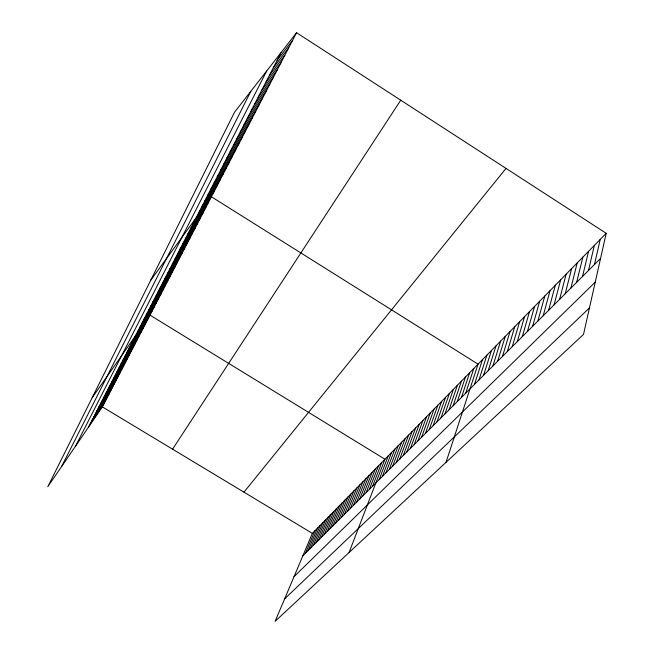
<?xml version="1.0" encoding="UTF-8"?>
<svg xmlns="http://www.w3.org/2000/svg" width="654" height="654" viewBox="0 0 654 654"><rect width="100%" height="100%" fill="white"/><g stroke="black" fill="none" stroke-linecap="round" stroke-linejoin="round"><path stroke-width="0.98" d="M606.201 233.306L583.499 334.439L275.13 621.3L312.359 533.362L606.201 233.306L296.564 32.7L234.524 112.202L47.799 486.707L102.367 406.894L296.564 32.7M594.461 264.535L600.241 239.389M588.453 270.543L594.363 245.389M582.518 276.462L588.567 251.316M576.673 282.307L582.845 257.161M570.901 288.071L577.196 262.924M565.211 293.752L571.621 268.614M559.595 299.368L566.119 274.23M554.052 304.903L560.691 279.781M548.592 310.364L555.328 285.25M543.196 315.751L550.039 290.654M537.866 321.073L544.815 295.992M532.609 326.321L539.656 301.257M527.426 331.504L534.563 306.456M522.301 336.622L529.527 311.598M517.24 341.674L524.565 316.667M512.254 346.661L519.652 321.678M507.316 351.59L514.804 326.632M502.452 356.455L510.022 331.521M497.637 361.261L505.289 336.352M492.887 366.003L500.612 341.126M488.203 370.687L495.994 345.843M483.568 375.322L491.432 350.503M478.99 379.892L486.919 355.106M474.461 384.413L482.464 359.659M446.028 462.321L478.058 364.155L211.414 196.789L150.731 280.264M465.705 393.16L473.831 368.472M461.471 397.395L469.654 372.739M457.277 401.581L465.525 376.957M453.132 405.717L461.438 381.135M449.036 409.813L457.391 385.263M444.99 413.859L453.394 389.343M440.984 417.857L449.437 393.381M437.019 421.814L445.529 397.379M433.103 425.729L441.654 401.327M429.228 429.596L437.828 405.235M425.402 433.422L434.043 409.11M421.609 437.215L430.291 412.936M417.865 440.959L426.588 416.721M414.154 444.663L422.917 420.465M410.483 448.333L419.288 424.176M406.853 451.955L415.691 427.847M403.256 455.544L412.134 431.476M399.708 459.1L408.611 435.074M396.185 462.607L405.128 438.63M392.702 466.089L401.679 442.153M389.261 469.531L398.27 445.636M385.852 472.932L394.885 449.085M382.476 476.308L391.542 452.503M379.14 479.644L388.231 455.887M349.072 552.516L384.953 459.231L149.995 315.13L92.173 397.722M372.559 486.216L381.707 462.55M369.314 489.454L378.486 465.836M366.109 492.658L375.306 469.081M362.929 495.83L372.151 472.302M359.79 498.969L369.028 475.491M353.593 505.166L362.872 481.777M356.675 502.084L365.938 478.654M350.536 508.215L359.839 484.876M347.511 511.24L356.839 487.941M344.519 514.224L353.855 490.982M341.552 517.191L350.912 493.999M335.706 523.036L345.091 499.934M338.617 520.126L347.985 496.975M332.821 525.914L342.23 502.861M329.968 528.767L339.385 505.763M324.335 534.392L333.785 511.485M327.139 531.588L336.573 508.632M321.564 537.163L331.022 514.306M318.809 539.91L328.283 517.101M313.38 545.33L322.88 522.62M316.086 542.632L325.569 519.873M310.707 548.003L320.215 525.342M305.426 553.276L314.95 530.713M308.059 550.652L317.574 528.04M61.713 466.367L250.834 91.307M75.512 446.183L266.668 71.008M88.413 427.307L281.187 52.41M172.566 449.167L400.755 100.201M95.182 414.146L109.259 393.618M93.465 417.481L107.509 396.986M91.764 420.784L105.785 400.322M90.08 424.062L104.068 403.624M102.212 400.477L116.404 379.86M100.43 403.943L114.589 383.342M98.664 407.377L112.799 386.8M96.915 410.777L111.017 390.225M109.504 386.285L123.819 365.57M107.657 389.882L121.938 369.191M105.825 393.455L120.074 372.78M104.011 396.978L118.227 376.336M117.099 371.529L131.519 350.724M115.169 375.273L129.566 354.493M113.265 378.977L127.636 358.22M111.376 382.647L125.715 361.907M122.985 360.076L137.495 339.213M120.998 363.935L135.484 343.088M119.036 367.752L133.498 346.922M129.059 348.271L143.651 327.352M127.015 352.244L141.583 331.341M124.988 356.177L139.531 335.298M137.446 331.954L152.153 310.977M133.203 340.194L147.861 319.242M131.119 344.249L145.744 323.321M141.771 323.542L156.527 302.532M139.596 327.768L154.328 306.775M148.433 310.576L163.271 289.542M146.194 314.942L160.998 293.924M143.97 319.266L158.75 298.249M155.317 297.202L170.228 276.143M152.995 301.707L167.882 280.656M150.706 306.17L165.568 285.128M160.026 288.03L174.986 266.963M157.663 292.64L172.599 271.582M167.293 273.903L182.327 252.828M164.849 278.661L179.858 257.594M162.421 283.37L177.406 262.303M172.28 264.216L187.355 243.141M169.77 269.08L184.829 248.013M177.373 254.308L192.489 233.241M174.806 259.286L189.905 238.219M182.58 244.171L197.745 223.12M179.964 249.264L195.105 228.213M187.919 233.789L203.116 212.763M185.237 239.012L200.418 217.97M193.38 223.169L208.618 202.176M190.633 228.516L205.855 207.498M199.053 212.133L214.324 191.164M201.988 206.427L217.275 185.483M207.972 194.802L223.284 173.907M204.964 200.647L220.267 179.727M214.095 182.875L229.448 162.037M211.013 188.875L226.349 168.004M217.226 176.801L232.579 155.995M220.39 170.645L235.759 149.872M226.84 158.096L242.233 137.397M223.594 164.416L238.972 143.676M230.126 151.703L245.528 131.045M233.462 145.221L248.872 124.612M240.263 131.994L255.681 111.482M236.838 138.648L252.256 118.088M243.729 125.249L259.156 104.787M247.253 118.407L262.671 98.01M250.817 111.474L266.235 91.135M254.431 104.452L269.849 84.178M258.093 97.323L273.511 77.115M261.804 90.097L277.222 69.97M265.573 82.772L280.991 62.719M269.391 75.341L284.801 55.369M273.266 67.812L288.667 47.914M277.198 60.168L292.591 40.36M243.958 492.168L506.008 168.389M302.827 555.875L600.56 258.444M294.014 576.681L595.246 282.127M284.604 598.909L589.45 307.92M102.367 406.894L312.359 533.362"/></g></svg>
